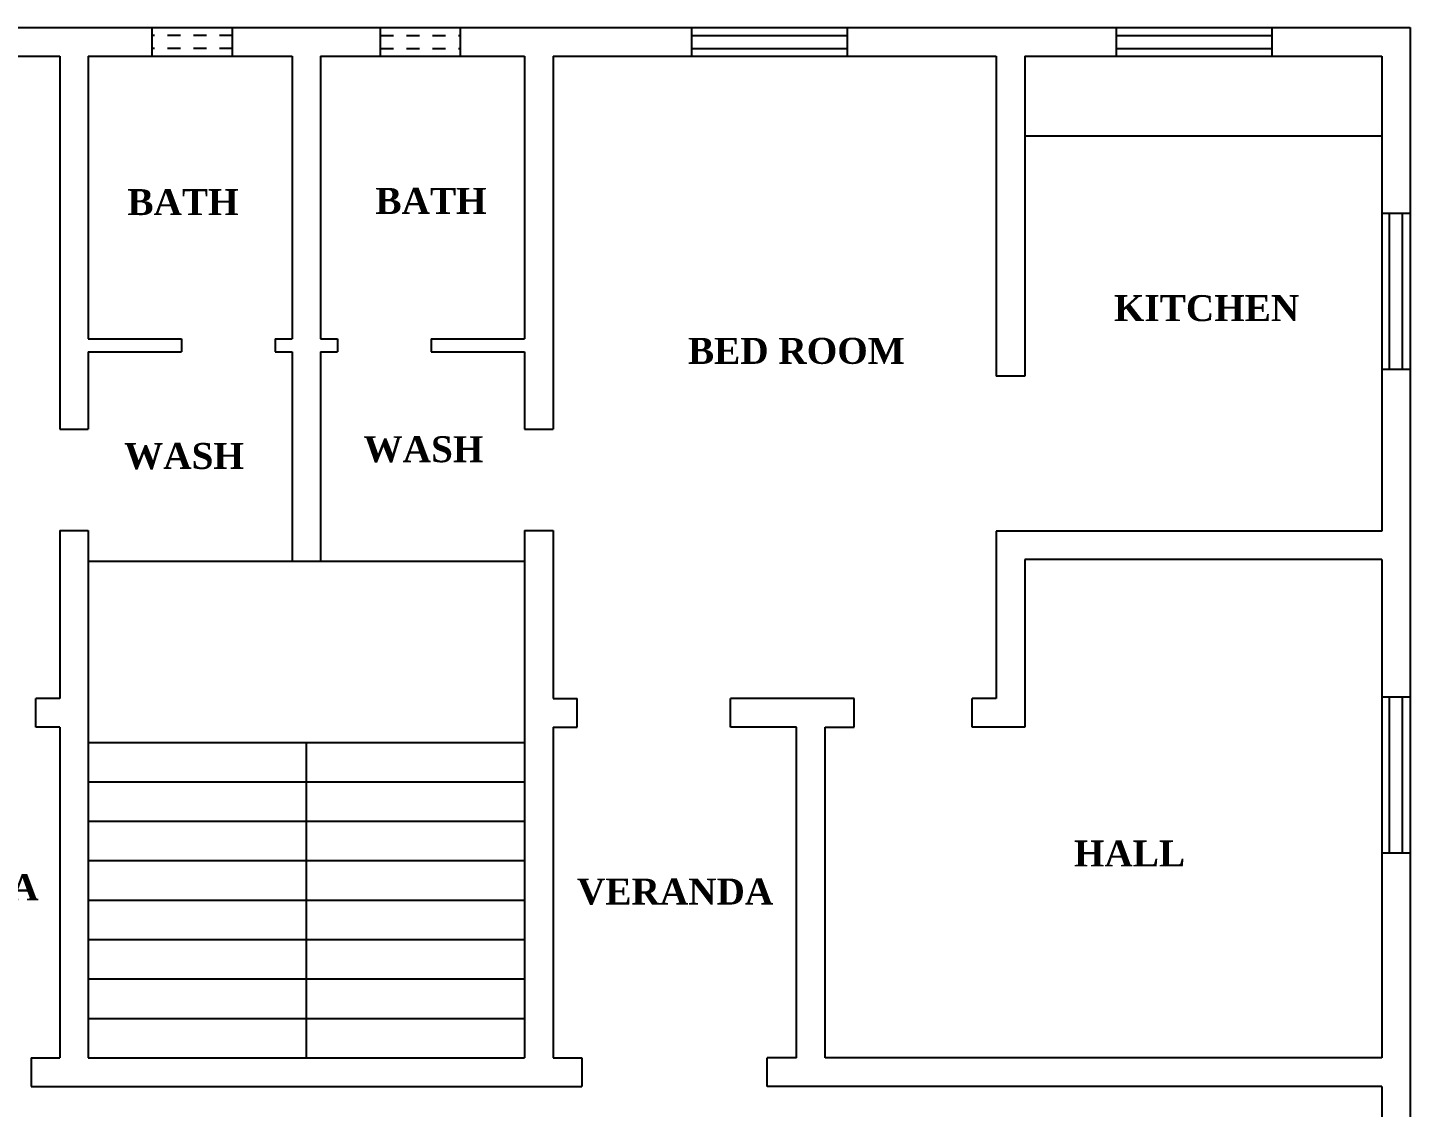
# Model space of a CAD drawing. Header units: inches. Extents: x -28656.4 to -28618.8, y 6618.7 to 6635.3.
# Drawn here: x -28629.42 to -28618.78, y 6626.96 to 6635.27 of the extents above; entities that cross this region are included whole.
import ezdxf

# ---------------------------------------------------------------- set-up
doc = ezdxf.new("R2010")
doc.units = ezdxf.units.IN
doc.header["$MEASUREMENT"] = 0
doc.linetypes.add('DASHED2', pattern=[0.375, 0.25, -0.125])
doc.layers.add('freecads.com', color=7, linetype='Continuous')
doc.styles.add('MtXpl_Times_New_Roma', font='timesbd.ttf')

msp = doc.modelspace()

# ---------------------------------------------------------------- linework, layer by layer
at = {"layer": 'freecads.com'}
for p, q in [((-28635.779, 6635.27), (-28618.779, 6635.27)), ((-28628.467, 6635.05), (-28628.467, 6635.27)), ((-28627.849, 6635.05), (-28627.849, 6635.27)), ((-28626.708, 6635.05), (-28626.708, 6635.27)), ((-28626.091, 6635.05), (-28626.091, 6635.27)), ((-28624.312, 6635.05), (-28624.312, 6635.27)), ((-28624.312, 6635.21), (-28623.112, 6635.21)), ((-28623.112, 6635.05), (-28623.112, 6635.27)), ((-28621.042, 6635.05), (-28621.042, 6635.27)), ((-28621.042, 6635.21), (-28619.842, 6635.21)), ((-28619.842, 6635.05), (-28619.842, 6635.27)), ((-28618.779, 6635.27), (-28618.779, 6619.177)), ((-28624.312, 6635.11), (-28623.112, 6635.11)), ((-28621.042, 6635.11), (-28619.842, 6635.11)), ((-28632.59, 6635.05), (-28629.178, 6635.05)), ((-28629.178, 6635.05), (-28629.178, 6632.18)), ((-28628.958, 6635.05), (-28628.958, 6632.875)), ((-28628.958, 6635.05), (-28627.389, 6635.05)), ((-28627.389, 6635.05), (-28627.389, 6632.875)), ((-28627.169, 6635.05), (-28627.169, 6632.875)), ((-28627.169, 6635.05), (-28625.599, 6635.05)), ((-28625.599, 6635.05), (-28625.599, 6632.875)), ((-28625.379, 6635.05), (-28625.379, 6632.18)), ((-28625.379, 6635.05), (-28621.968, 6635.05)), ((-28621.968, 6635.05), (-28621.968, 6632.587)), ((-28621.748, 6635.05), (-28618.999, 6635.05)), ((-28621.748, 6635.05), (-28621.748, 6632.587)), ((-28621.748, 6635.05), (-28618.999, 6635.05)), ((-28618.999, 6635.05), (-28618.999, 6631.395)), ((-28618.999, 6634.435), (-28621.748, 6634.435)), ((-28618.779, 6633.838), (-28618.999, 6633.838)), ((-28618.939, 6632.638), (-28618.939, 6633.838)), ((-28618.839, 6632.638), (-28618.839, 6633.838)), ((-28628.958, 6632.875), (-28628.241, 6632.875)), ((-28628.241, 6632.875), (-28628.241, 6632.775)), ((-28627.518, 6632.875), (-28627.389, 6632.875)), ((-28627.518, 6632.875), (-28627.518, 6632.775)), ((-28627.169, 6632.875), (-28627.039, 6632.875)), ((-28627.039, 6632.875), (-28627.039, 6632.775)), ((-28626.317, 6632.875), (-28625.599, 6632.875)), ((-28626.317, 6632.875), (-28626.317, 6632.775)), ((-28628.958, 6632.775), (-28628.958, 6632.18)), ((-28628.958, 6632.775), (-28628.241, 6632.775)), ((-28627.518, 6632.775), (-28627.389, 6632.775)), ((-28627.389, 6632.775), (-28627.389, 6631.163)), ((-28627.169, 6632.775), (-28627.169, 6631.163)), ((-28627.169, 6632.775), (-28627.039, 6632.775)), ((-28626.317, 6632.775), (-28625.599, 6632.775)), ((-28625.599, 6632.775), (-28625.599, 6632.18)), ((-28618.779, 6632.638), (-28618.999, 6632.638)), ((-28621.748, 6632.587), (-28621.968, 6632.587)), ((-28629.178, 6632.18), (-28628.958, 6632.18)), ((-28625.599, 6632.18), (-28625.379, 6632.18)), ((-28629.178, 6631.398), (-28629.178, 6630.105)), ((-28629.178, 6631.398), (-28628.958, 6631.398)), ((-28628.958, 6631.398), (-28628.958, 6627.34)), ((-28625.599, 6631.398), (-28625.599, 6627.34)), ((-28625.599, 6631.398), (-28625.379, 6631.398)), ((-28625.379, 6631.398), (-28625.379, 6630.105)), ((-28618.999, 6631.395), (-28621.968, 6631.395)), ((-28621.968, 6631.395), (-28621.968, 6630.105)), ((-28628.958, 6631.163), (-28625.599, 6631.163)), ((-28618.999, 6631.175), (-28621.748, 6631.175)), ((-28621.748, 6631.175), (-28621.748, 6629.885)), ((-28618.999, 6631.175), (-28618.999, 6627.34)), ((-28629.178, 6630.105), (-28629.362, 6630.105)), ((-28629.362, 6629.885), (-28629.362, 6630.105)), ((-28625.379, 6630.105), (-28625.195, 6630.105)), ((-28625.195, 6629.885), (-28625.195, 6630.105)), ((-28623.06, 6630.105), (-28624.013, 6630.105)), ((-28624.013, 6629.885), (-28624.013, 6630.105)), ((-28623.06, 6629.885), (-28623.06, 6630.105)), ((-28622.152, 6629.885), (-28622.152, 6630.105)), ((-28621.968, 6630.105), (-28622.152, 6630.105)), ((-28618.779, 6630.116), (-28618.999, 6630.116)), ((-28618.939, 6628.916), (-28618.939, 6630.116)), ((-28618.839, 6628.916), (-28618.839, 6630.116)), ((-28629.178, 6629.885), (-28629.362, 6629.885)), ((-28629.178, 6629.885), (-28629.178, 6627.34)), ((-28625.379, 6629.885), (-28625.195, 6629.885)), ((-28625.379, 6629.885), (-28625.379, 6627.34)), ((-28623.505, 6629.885), (-28624.013, 6629.885)), ((-28623.505, 6627.34), (-28623.505, 6629.885)), ((-28623.285, 6627.34), (-28623.285, 6629.885)), ((-28623.285, 6629.885), (-28623.06, 6629.885)), ((-28621.748, 6629.885), (-28622.152, 6629.885)), ((-28628.958, 6629.768), (-28625.599, 6629.768)), ((-28627.279, 6627.34), (-28627.279, 6629.768)), ((-28628.958, 6629.465), (-28625.599, 6629.465)), ((-28628.958, 6629.161), (-28625.599, 6629.161)), ((-28618.779, 6628.916), (-28618.999, 6628.916)), ((-28628.958, 6628.858), (-28625.599, 6628.858)), ((-28628.958, 6628.554), (-28625.599, 6628.554)), ((-28628.958, 6628.251), (-28625.599, 6628.251)), ((-28628.958, 6627.947), (-28625.599, 6627.947)), ((-28628.958, 6627.643), (-28625.599, 6627.643)), ((-28629.399, 6627.34), (-28629.399, 6627.12)), ((-28629.399, 6627.34), (-28629.178, 6627.34)), ((-28628.958, 6627.34), (-28625.599, 6627.34)), ((-28625.379, 6627.34), (-28625.158, 6627.34)), ((-28625.158, 6627.34), (-28625.158, 6627.12)), ((-28623.731, 6627.12), (-28623.731, 6627.34)), ((-28623.505, 6627.34), (-28623.731, 6627.34)), ((-28618.999, 6627.34), (-28623.285, 6627.34)), ((-28629.399, 6627.12), (-28625.158, 6627.12)), ((-28618.999, 6627.12), (-28623.731, 6627.12)), ((-28618.999, 6627.12), (-28618.999, 6619.177))]:
    msp.add_line(p, q, dxfattribs=at)
at = {"layer": 'freecads.com', "linetype": 'DASHED2', "ltscale": 0.3}
for p, q in [((-28627.849, 6635.21), (-28628.467, 6635.21)), ((-28626.708, 6635.21), (-28626.091, 6635.21)), ((-28627.849, 6635.11), (-28628.467, 6635.11)), ((-28626.708, 6635.11), (-28626.091, 6635.11))]:
    msp.add_line(p, q, dxfattribs=at)

# ---------------------------------------------------------------- texts
at = {"layer": 'freecads.com', "style": 'MtXpl_Times_New_Roma'}
for s, p in [('BATH', (-28628.657, 6633.827)), ('BATH', (-28626.747, 6633.836)), ('KITCHEN', (-28621.061, 6633.011)), ('BED ROOM', (-28624.341, 6632.682)), ('WASH', (-28626.839, 6631.925)), ('WASH', (-28628.683, 6631.873)), ('HALL', (-28621.369, 6628.813)), ('VERANDA', (-28630.851, 6628.553)), ('VERANDA', (-28625.195, 6628.52))]:
    msp.add_text(s, height=0.2, dxfattribs=at).set_placement(p)

doc.saveas('drawing.dxf')
